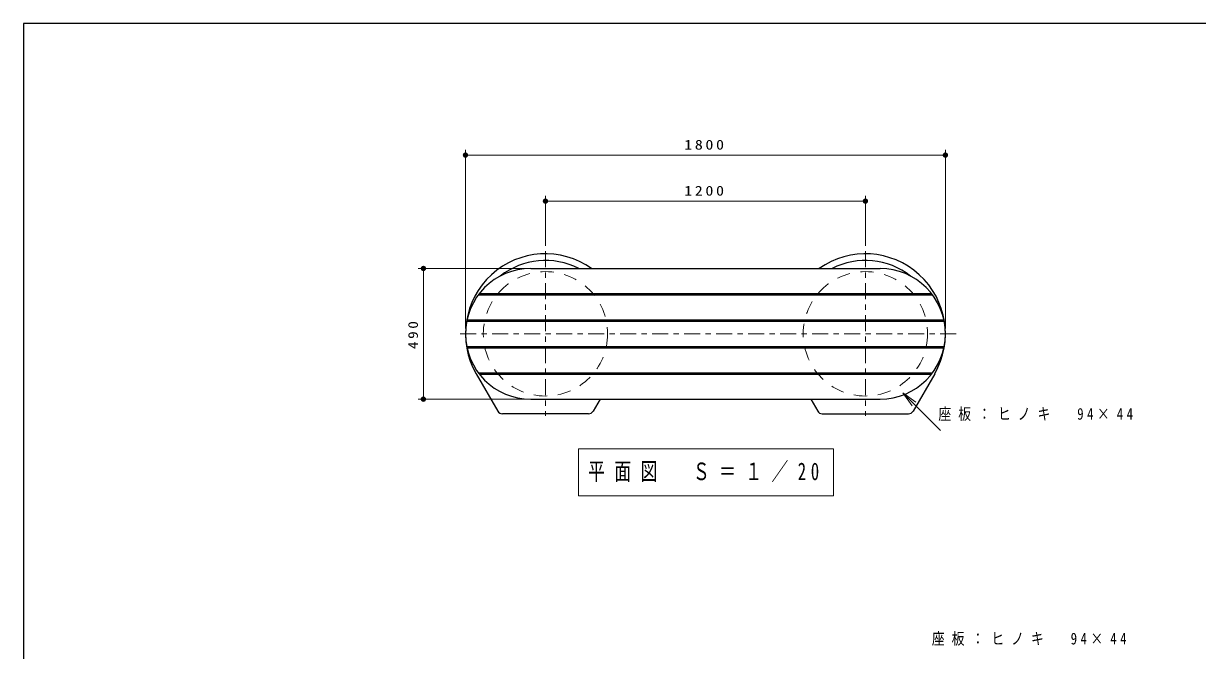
# Model space of a CAD drawing. Units: millimetres on the paper, scale 1:20. Extents: x -365 to 0, y 0 to 257.
# Drawn here: x -365 to -144.8, y 139.5 to 257 of the extents above; entities that cross this region are included whole.
import ezdxf

# ---------------------------------------------------------------- set-up
doc = ezdxf.new("R2010")
doc.units = ezdxf.units.MM
doc.linetypes.add('USER1', pattern=[4.5, 2.5, -2])
doc.linetypes.add('USER2', pattern=[6, 3, -1, 1, -1])
doc.layers.add('1_20', color=7, linetype='Continuous', lineweight=25)
doc.layers.add('NAKAMURA図枠', color=7, linetype='Continuous', lineweight=13)
doc.styles.add('ＭＳ ゴシック', font='')
doc.styles.get('ＭＳ ゴシック').set_extended_font_data('MS Gothic')

# ---------------------------------------------------------------- blocks, each defined once
blk = doc.blocks.new('open_arrow')
at = {"color": 0, "linetype": 'Continuous', "lineweight": -2}
blk.add_lwpolyline([(7.5, 1.25), (0, 0), (7.5, -1.25)], dxfattribs=at)
blk = doc.blocks.new('filled_dot')
at = {"color": 0, "linetype": 'Continuous', "lineweight": -2, "const_width": 1.25}
blk.add_lwpolyline([(-0.625, 0, 1), (0.625, 0, 1)], format="xyb", close=True, dxfattribs=at)

msp = doc.modelspace()

# ---------------------------------------------------------------- linework, layer by layer
at = {"layer": '1_20', "lineweight": 13}
for p, q in [((-282.112, 199.827), (-282.112, 233.329)), ((-282.112, 232.329), (-192.112, 232.329)), ((-192.112, 199.827), (-192.112, 233.329)), ((-267.112, 215.348), (-267.112, 224.703)), ((-207.112, 215.348), (-207.112, 224.703)), ((-267.112, 223.703), (-207.112, 223.703)), ((-270.862, 211.077), (-291.001, 211.077)), ((-290.001, 186.577), (-290.001, 211.077)), ((-200.117, 187.776), (-193.046, 180.705)), ((-270.862, 186.577), (-291.001, 186.577)), ((-260.909, 177.253), (-260.909, 168.453)), ((-213.109, 177.253), (-260.909, 177.253)), ((-213.109, 168.453), (-213.109, 177.253)), ((-260.909, 168.453), (-213.109, 168.453))]:
    msp.add_line(p, q, dxfattribs=at)
at = {"layer": '1_20', "linetype": 'USER2', "lineweight": 13}
for p, q in [((-267.112, 214.348), (-267.112, 183.441)), ((-207.112, 214.348), (-207.112, 183.441)), ((-190.098, 198.827), (-283.975, 198.827))]:
    msp.add_line(p, q, dxfattribs=at)
at = {"layer": '1_20', "color": 3}
for p, q in [((-269.862, 211.077), (-204.362, 211.077)), ((-279.699, 206.127), (-194.525, 206.127)), ((-279.509, 206.377), (-194.715, 206.377)), ((-281.885, 201.177), (-192.34, 201.177)), ((-281.833, 201.427), (-192.391, 201.427)), ((-281.885, 196.477), (-192.34, 196.477)), ((-281.833, 196.227), (-192.391, 196.227)), ((-280.102, 191.327), (-276.061, 184.327)), ((-279.699, 191.527), (-194.525, 191.527)), ((-279.509, 191.277), (-194.715, 191.277)), ((-194.122, 191.327), (-198.163, 184.327)), ((-269.862, 186.577), (-204.362, 186.577)), ((-256.864, 186.577), (-258.163, 184.327)), ((-217.36, 186.577), (-216.061, 184.327)), ((-259.029, 183.827), (-275.195, 183.827)), ((-215.195, 183.827), (-199.029, 183.827))]:
    msp.add_line(p, q, dxfattribs=at)
at = {"layer": '1_20', "linetype": 'USER1', "lineweight": 13}
for centre in [(-267.112, 198.827), (-207.112, 198.827)]:
    msp.add_circle(centre, 11.66, dxfattribs=at)
at = {"layer": '1_20', "color": 3}
for centre, radius, start, end in [((-267.112, 198.827), 15, 54.75249, 210), ((-207.112, 198.827), 15, 330, 125.24751), ((-267.112, 198.827), 13.75, 62.98769, 128.00303), ((-207.112, 198.827), 13.75, 51.99696, 117.01232), ((-269.862, 198.827), 12.25, 90, 270), ((-204.362, 198.827), 12.25, 270, 90), ((-275.195, 184.827), 1, 210, 270), ((-259.029, 184.827), 1, 270, 330), ((-215.195, 184.827), 1, 210, 270), ((-199.029, 184.827), 1, 270, 330)]:
    msp.add_arc(centre, radius, start, end, dxfattribs=at)
at = {"layer": 'NAKAMURA図枠', "color": 20, "lineweight": 25}
for p, q in [((-365, 257), (-365, 0)), ((0, 257), (-365, 257))]:
    msp.add_line(p, q, dxfattribs=at)

# ---------------------------------------------------------------- block references
at = {"layer": '1_20', "lineweight": 13, "xscale": 0.4, "yscale": 0.4}
for p in [(-282.112, 232.329), (-267.112, 223.703)]:
    msp.add_blockref('filled_dot', p, dxfattribs=at)
for name, p, rotation in [('filled_dot', (-192.112, 232.329), 180), ('filled_dot', (-207.112, 223.703), 180), ('filled_dot', (-290.001, 211.077), 270), ('open_arrow', (-200.117, 187.776), 315), ('filled_dot', (-290.001, 186.577), 90)]:
    msp.add_blockref(name, p, dxfattribs=dict(at, rotation=rotation))

# ---------------------------------------------------------------- texts
at = {"layer": '1_20', "style": 'ＭＳ ゴシック'}
for s, insert, char_height, attachment_point in [('\\T1.33;\\W1.2;1800', (-237.112, 233.329), 1.833, 8), ('\\T1.33;\\W1.2;1200', (-237.112, 224.703), 1.833, 8), ('\\T1.55;\\W0.8;座板：ヒノキ\u300094×44', (-193.426, 183.705), 2.199, 4), ('\\T1.56;\\W0.7;平面図\u3000Ｓ＝１／20', (-237.009, 172.853), 3.299, 5), ('\\T1.55;\\W0.8;座板：ヒノキ\u300094×44', (-194.649, 141.573), 2.199, 4)]:
    msp.add_mtext(s, dxfattribs=dict(at, insert=insert, char_height=char_height, attachment_point=attachment_point))
at = {"layer": '1_20', "insert": (-291.001, 198.827), "char_height": 1.833, "attachment_point": 8, "rotation": 90, "style": 'ＭＳ ゴシック'}
msp.add_mtext('\\T1.33;\\W1.15;490', dxfattribs=at)

doc.saveas('drawing.dxf')
